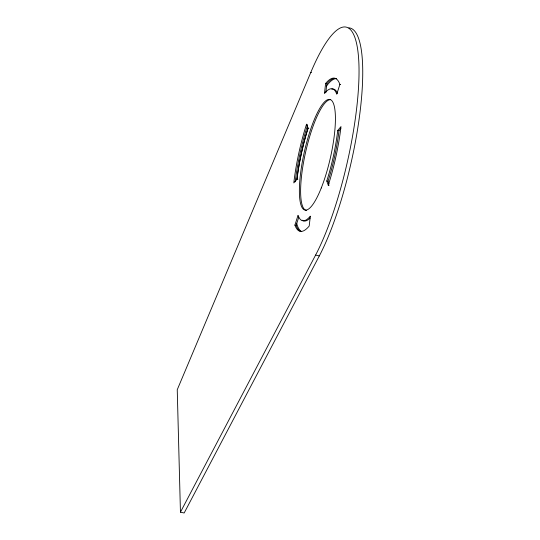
<?xml version="1.0" encoding="UTF-8"?>
<svg xmlns="http://www.w3.org/2000/svg" width="540" height="540" viewBox="0 0 540 540"><rect width="100%" height="100%" fill="white"/><g stroke="black" fill="none" stroke-linecap="round" stroke-linejoin="round"><path stroke-width="0.81" d="M339.89 84.416A78.482 18.488 -77.3 0 0 325.613 83.457L324.473 93.359A67.581 15.916 -77.3 0 1 336.771 94.183L339.89 84.416L340.666 84.591M325.809 92.812L326.855 83.734A78.482 18.488 -77.3 0 1 336.163 78.536M294.914 225.092L298.033 215.325A67.581 15.916 -77.3 0 0 310.331 216.149L309.191 226.051A78.482 18.488 -77.3 0 1 294.914 225.092L296.15 225.376A78.482 18.488 -77.3 0 0 301.118 231.532M296.15 225.376L298.796 217.107M180.448 512.163L315.596 255.076A130.808 30.807 -77.3 0 0 358.972 65.894A130.808 30.807 -77.3 0 0 310.81 72.387L177.242 389.738L180.448 512.163L184.167 513L319.316 255.913A130.808 30.807 -77.3 0 0 359.701 114.73A130.808 30.807 -77.3 0 0 348.827 27.837M306.524 124.261L308.036 128.5A67.581 15.916 -77.3 0 0 297.088 179.017L293.807 182.932A78.482 18.488 -77.3 0 1 306.524 124.261L307.3 124.436M328.279 185.247L326.768 181.008A67.581 15.916 -77.3 0 0 337.716 130.491L340.997 126.576A78.482 18.488 -77.3 0 1 328.279 185.247L329.056 185.423M329.015 184.113L328.01 181.292A67.581 15.916 -77.3 0 0 338.958 130.775L340.835 128.534M310.81 72.387L311.506 72.542M325.613 83.457L326.855 83.734M337.716 130.491L338.958 130.775M308.036 128.5L308.812 128.675M326.768 181.008L328.01 181.292M297.088 179.017L297.857 179.192M315.596 255.076L319.316 255.913M295.211 181.832A78.482 18.488 -77.3 0 1 307.55 125.219M306.639 210.398A56.68 13.352 -77.3 0 1 305.168 154.13A56.68 13.352 -77.3 0 1 330.642 99.671M301.428 231.431A78.482 18.488 -77.3 0 1 296.642 223.182M296.737 179.813A78.482 18.488 -77.3 0 1 308.117 127.656M326.309 86.319A78.482 18.488 -77.3 0 1 336.494 78.665M331.736 89.127A67.581 15.916 -77.3 0 1 337.527 93.251M310.102 218.045A67.581 15.916 -77.3 0 1 302.137 220.172M321.273 187.974A56.68 13.352 -77.3 0 0 330.73 99.785A56.68 13.352 -77.3 0 0 300.206 176.506A56.68 13.352 -77.3 0 0 321.273 187.974"/></g></svg>
